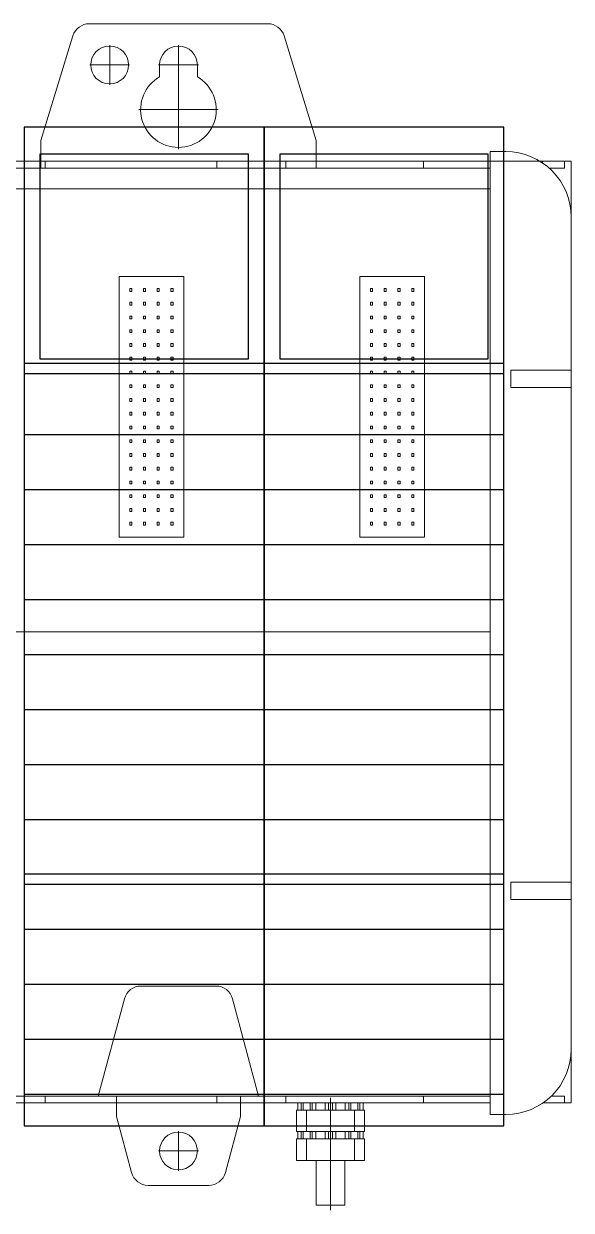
# Model space of a CAD drawing. Header units: millimetres. Extents: x 0 to 3780, y 0 to 2673.
# Drawn here: x 787.9 to 867.5, y 213.4 to 386 of the extents above; entities that cross this region are included whole.
import ezdxf

# ---------------------------------------------------------------- set-up
doc = ezdxf.new("R2010")
doc.units = ezdxf.units.MM
for name, color, linetype, lineweight in [('AM_0', 7, 'Continuous', 5), ('AM_4', 3, 'Continuous', 5), ('AM_7', 7, 'Continuous', 5), ('AM_9', 6, 'Continuous', 5), ('EPLAN102', 7, 'Continuous', 5)]:
    doc.layers.add(name, color=color, linetype=linetype, lineweight=lineweight)

msp = doc.modelspace()

# ---------------------------------------------------------------- linework, layer by layer
at = {"layer": 'AM_0'}
for p, q in [((823.39, 386.03), (797.48, 386.03)), ((795.09, 384.26), (790.43, 369.03)), ((830.43, 369.03), (825.78, 384.26)), ((807.68, 380.03), (807.68, 378.29)), ((813.18, 378.29), (813.18, 380.03)), ((790.43, 369.03), (790.43, 366.03)), ((830.43, 366.03), (830.43, 369.03)), ((680.48, 366.03), (855.73, 366.03)), ((858, 367.43), (855.73, 367.43)), ((855.73, 367.43), (855.73, 227.33)), ((862.98, 366.03), (867.53, 366.03)), ((866.53, 365.03), (866.53, 366.03)), ((867.53, 229.03), (867.53, 366.03)), ((680.48, 365.03), (855.73, 365.03)), ((864.33, 365.03), (866.53, 365.03)), ((855.73, 362.02), (680.48, 362.02)), ((801.79, 349.25), (801.79, 311.35)), ((811.19, 349.25), (801.79, 349.25)), ((811.19, 311.35), (811.19, 349.25)), ((836.79, 349.25), (836.79, 311.35)), ((846.19, 349.25), (836.79, 349.25)), ((846.19, 311.35), (846.19, 349.25)), ((803.34, 347.5), (803.34, 347.09)), ((803.64, 347.5), (803.34, 347.5)), ((803.34, 347.09), (803.64, 347.09)), ((803.64, 347.09), (803.64, 347.5)), ((805.34, 347.5), (805.34, 347.09)), ((805.64, 347.5), (805.34, 347.5)), ((805.34, 347.09), (805.64, 347.09)), ((805.64, 347.09), (805.64, 347.5)), ((807.34, 347.5), (807.34, 347.09)), ((807.64, 347.5), (807.34, 347.5)), ((807.34, 347.09), (807.64, 347.09)), ((807.64, 347.09), (807.64, 347.5)), ((809.34, 347.5), (809.34, 347.09)), ((809.64, 347.5), (809.34, 347.5)), ((809.34, 347.09), (809.64, 347.09)), ((809.64, 347.09), (809.64, 347.5)), ((838.34, 347.5), (838.34, 347.09)), ((838.64, 347.5), (838.34, 347.5)), ((838.34, 347.09), (838.64, 347.09)), ((838.64, 347.09), (838.64, 347.5)), ((840.34, 347.5), (840.34, 347.09)), ((840.64, 347.5), (840.34, 347.5)), ((840.34, 347.09), (840.64, 347.09)), ((840.64, 347.09), (840.64, 347.5)), ((842.34, 347.5), (842.34, 347.09)), ((842.64, 347.5), (842.34, 347.5)), ((842.34, 347.09), (842.64, 347.09)), ((842.64, 347.09), (842.64, 347.5)), ((844.34, 347.5), (844.34, 347.09)), ((844.64, 347.5), (844.34, 347.5)), ((844.34, 347.09), (844.64, 347.09)), ((844.64, 347.09), (844.64, 347.5)), ((803.34, 345.5), (803.34, 345.09)), ((803.64, 345.5), (803.34, 345.5)), ((803.64, 345.09), (803.64, 345.5)), ((805.34, 345.5), (805.34, 345.09)), ((805.64, 345.5), (805.34, 345.5)), ((805.64, 345.09), (805.64, 345.5)), ((807.34, 345.5), (807.34, 345.09)), ((807.64, 345.5), (807.34, 345.5)), ((807.64, 345.09), (807.64, 345.5)), ((809.34, 345.5), (809.34, 345.09)), ((809.64, 345.5), (809.34, 345.5)), ((809.64, 345.09), (809.64, 345.5)), ((838.34, 345.5), (838.34, 345.09)), ((838.64, 345.5), (838.34, 345.5)), ((838.64, 345.09), (838.64, 345.5)), ((840.34, 345.5), (840.34, 345.09)), ((840.64, 345.5), (840.34, 345.5)), ((840.64, 345.09), (840.64, 345.5)), ((842.34, 345.5), (842.34, 345.09)), ((842.64, 345.5), (842.34, 345.5)), ((842.64, 345.09), (842.64, 345.5)), ((844.34, 345.5), (844.34, 345.09)), ((844.64, 345.5), (844.34, 345.5)), ((844.64, 345.09), (844.64, 345.5)), ((803.34, 345.09), (803.64, 345.09)), ((805.34, 345.09), (805.64, 345.09)), ((807.34, 345.09), (807.64, 345.09)), ((809.34, 345.09), (809.64, 345.09)), ((838.34, 345.09), (838.64, 345.09)), ((840.34, 345.09), (840.64, 345.09)), ((842.34, 345.09), (842.64, 345.09)), ((844.34, 345.09), (844.64, 345.09)), ((803.34, 343.5), (803.34, 343.09)), ((803.64, 343.5), (803.34, 343.5)), ((803.34, 343.09), (803.64, 343.09)), ((803.64, 343.09), (803.64, 343.5)), ((805.34, 343.5), (805.34, 343.09)), ((805.64, 343.5), (805.34, 343.5)), ((805.34, 343.09), (805.64, 343.09)), ((805.64, 343.09), (805.64, 343.5)), ((807.34, 343.5), (807.34, 343.09)), ((807.64, 343.5), (807.34, 343.5)), ((807.34, 343.09), (807.64, 343.09)), ((807.64, 343.09), (807.64, 343.5)), ((809.34, 343.5), (809.34, 343.09)), ((809.64, 343.5), (809.34, 343.5)), ((809.34, 343.09), (809.64, 343.09)), ((809.64, 343.09), (809.64, 343.5)), ((838.64, 343.5), (838.34, 343.5)), ((838.34, 343.5), (838.34, 343.09)), ((838.34, 343.09), (838.64, 343.09)), ((838.64, 343.09), (838.64, 343.5)), ((840.34, 343.5), (840.34, 343.09)), ((840.64, 343.5), (840.34, 343.5)), ((840.34, 343.09), (840.64, 343.09)), ((840.64, 343.09), (840.64, 343.5)), ((842.34, 343.5), (842.34, 343.09)), ((842.64, 343.5), (842.34, 343.5)), ((842.34, 343.09), (842.64, 343.09)), ((842.64, 343.09), (842.64, 343.5)), ((844.34, 343.5), (844.34, 343.09)), ((844.64, 343.5), (844.34, 343.5)), ((844.34, 343.09), (844.64, 343.09)), ((844.64, 343.09), (844.64, 343.5)), ((803.34, 341.5), (803.34, 341.09)), ((803.64, 341.5), (803.34, 341.5)), ((803.34, 341.09), (803.64, 341.09)), ((803.64, 341.09), (803.64, 341.5)), ((805.34, 341.5), (805.34, 341.09)), ((805.64, 341.5), (805.34, 341.5)), ((805.34, 341.09), (805.64, 341.09)), ((805.64, 341.09), (805.64, 341.5)), ((807.34, 341.5), (807.34, 341.09)), ((807.64, 341.5), (807.34, 341.5)), ((807.34, 341.09), (807.64, 341.09)), ((807.64, 341.09), (807.64, 341.5)), ((809.34, 341.5), (809.34, 341.09)), ((809.64, 341.5), (809.34, 341.5)), ((809.34, 341.09), (809.64, 341.09)), ((809.64, 341.09), (809.64, 341.5)), ((838.34, 341.5), (838.34, 341.09)), ((838.64, 341.5), (838.34, 341.5)), ((838.34, 341.09), (838.64, 341.09)), ((838.64, 341.09), (838.64, 341.5)), ((840.34, 341.5), (840.34, 341.09)), ((840.64, 341.5), (840.34, 341.5)), ((840.34, 341.09), (840.64, 341.09)), ((840.64, 341.09), (840.64, 341.5)), ((842.34, 341.5), (842.34, 341.09)), ((842.64, 341.5), (842.34, 341.5)), ((842.34, 341.09), (842.64, 341.09)), ((842.64, 341.09), (842.64, 341.5)), ((844.34, 341.5), (844.34, 341.09)), ((844.64, 341.5), (844.34, 341.5)), ((844.34, 341.09), (844.64, 341.09)), ((844.64, 341.09), (844.64, 341.5)), ((803.34, 339.5), (803.34, 339.09)), ((803.64, 339.5), (803.34, 339.5)), ((803.34, 339.09), (803.64, 339.09)), ((803.64, 339.09), (803.64, 339.5)), ((805.34, 339.5), (805.34, 339.09)), ((805.64, 339.5), (805.34, 339.5)), ((805.34, 339.09), (805.64, 339.09)), ((805.64, 339.09), (805.64, 339.5)), ((807.34, 339.5), (807.34, 339.09)), ((807.64, 339.5), (807.34, 339.5)), ((807.34, 339.09), (807.64, 339.09)), ((807.64, 339.09), (807.64, 339.5)), ((809.34, 339.5), (809.34, 339.09)), ((809.64, 339.5), (809.34, 339.5)), ((809.34, 339.09), (809.64, 339.09)), ((809.64, 339.09), (809.64, 339.5)), ((838.34, 339.5), (838.34, 339.09)), ((838.64, 339.5), (838.34, 339.5)), ((838.34, 339.09), (838.64, 339.09)), ((838.64, 339.09), (838.64, 339.5)), ((840.34, 339.5), (840.34, 339.09)), ((840.64, 339.5), (840.34, 339.5)), ((840.34, 339.09), (840.64, 339.09)), ((840.64, 339.09), (840.64, 339.5)), ((842.34, 339.5), (842.34, 339.09)), ((842.64, 339.5), (842.34, 339.5)), ((842.34, 339.09), (842.64, 339.09)), ((842.64, 339.09), (842.64, 339.5)), ((844.34, 339.5), (844.34, 339.09)), ((844.64, 339.5), (844.34, 339.5)), ((844.34, 339.09), (844.64, 339.09)), ((844.64, 339.09), (844.64, 339.5)), ((803.34, 337.5), (803.34, 337.09)), ((803.64, 337.5), (803.34, 337.5)), ((803.34, 337.09), (803.64, 337.09)), ((803.64, 337.09), (803.64, 337.5)), ((805.34, 337.5), (805.34, 337.09)), ((805.64, 337.5), (805.34, 337.5)), ((805.34, 337.09), (805.64, 337.09)), ((805.64, 337.09), (805.64, 337.5)), ((807.34, 337.5), (807.34, 337.09)), ((807.64, 337.5), (807.34, 337.5)), ((807.34, 337.09), (807.64, 337.09)), ((807.64, 337.09), (807.64, 337.5)), ((809.34, 337.5), (809.34, 337.09)), ((809.64, 337.5), (809.34, 337.5)), ((809.34, 337.09), (809.64, 337.09)), ((809.64, 337.09), (809.64, 337.5)), ((838.34, 337.5), (838.34, 337.09)), ((838.64, 337.5), (838.34, 337.5)), ((838.34, 337.09), (838.64, 337.09)), ((838.64, 337.09), (838.64, 337.5)), ((840.34, 337.5), (840.34, 337.09)), ((840.64, 337.5), (840.34, 337.5)), ((840.34, 337.09), (840.64, 337.09)), ((840.64, 337.09), (840.64, 337.5)), ((842.34, 337.5), (842.34, 337.09)), ((842.64, 337.5), (842.34, 337.5)), ((842.34, 337.09), (842.64, 337.09)), ((842.64, 337.09), (842.64, 337.5)), ((844.34, 337.5), (844.34, 337.09)), ((844.64, 337.5), (844.34, 337.5)), ((844.34, 337.09), (844.64, 337.09)), ((844.64, 337.09), (844.64, 337.5)), ((803.34, 335.5), (803.34, 335.09)), ((803.64, 335.5), (803.34, 335.5)), ((803.34, 335.09), (803.64, 335.09)), ((803.64, 335.09), (803.64, 335.5)), ((805.34, 335.5), (805.34, 335.09)), ((805.64, 335.5), (805.34, 335.5)), ((805.34, 335.09), (805.64, 335.09)), ((805.64, 335.09), (805.64, 335.5)), ((807.34, 335.5), (807.34, 335.09)), ((807.64, 335.5), (807.34, 335.5)), ((807.34, 335.09), (807.64, 335.09)), ((807.64, 335.09), (807.64, 335.5)), ((809.34, 335.5), (809.34, 335.09)), ((809.64, 335.5), (809.34, 335.5)), ((809.34, 335.09), (809.64, 335.09)), ((809.64, 335.09), (809.64, 335.5)), ((838.34, 335.5), (838.34, 335.09)), ((838.64, 335.5), (838.34, 335.5)), ((838.34, 335.09), (838.64, 335.09)), ((838.64, 335.09), (838.64, 335.5)), ((840.34, 335.5), (840.34, 335.09)), ((840.64, 335.5), (840.34, 335.5)), ((840.34, 335.09), (840.64, 335.09)), ((840.64, 335.09), (840.64, 335.5)), ((842.34, 335.5), (842.34, 335.09)), ((842.64, 335.5), (842.34, 335.5)), ((842.34, 335.09), (842.64, 335.09)), ((842.64, 335.09), (842.64, 335.5)), ((844.34, 335.5), (844.34, 335.09)), ((844.64, 335.5), (844.34, 335.5)), ((844.34, 335.09), (844.64, 335.09)), ((844.64, 335.09), (844.64, 335.5)), ((858.73, 333.13), (858.73, 335.63)), ((867.53, 335.63), (858.73, 335.63)), ((803.34, 333.5), (803.34, 333.09)), ((803.64, 333.5), (803.34, 333.5)), ((803.64, 333.09), (803.64, 333.5)), ((805.34, 333.5), (805.34, 333.09)), ((805.64, 333.5), (805.34, 333.5)), ((805.64, 333.09), (805.64, 333.5)), ((807.34, 333.5), (807.34, 333.09)), ((807.64, 333.5), (807.34, 333.5)), ((807.64, 333.09), (807.64, 333.5)), ((809.34, 333.5), (809.34, 333.09)), ((809.64, 333.5), (809.34, 333.5)), ((809.64, 333.09), (809.64, 333.5)), ((838.34, 333.5), (838.34, 333.09)), ((838.64, 333.5), (838.34, 333.5)), ((838.64, 333.09), (838.64, 333.5)), ((840.64, 333.5), (840.34, 333.5)), ((840.34, 333.5), (840.34, 333.09)), ((840.64, 333.09), (840.64, 333.5)), ((842.34, 333.5), (842.34, 333.09)), ((842.64, 333.5), (842.34, 333.5)), ((842.64, 333.09), (842.64, 333.5)), ((844.34, 333.5), (844.34, 333.09)), ((844.64, 333.5), (844.34, 333.5)), ((844.64, 333.09), (844.64, 333.5)), ((803.34, 333.09), (803.64, 333.09)), ((803.34, 331.5), (803.34, 331.09)), ((803.64, 331.5), (803.34, 331.5)), ((803.64, 331.09), (803.64, 331.5)), ((805.34, 333.09), (805.64, 333.09)), ((805.34, 331.5), (805.34, 331.09)), ((805.64, 331.5), (805.34, 331.5)), ((805.64, 331.09), (805.64, 331.5)), ((807.34, 333.09), (807.64, 333.09)), ((807.34, 331.5), (807.34, 331.09)), ((807.64, 331.5), (807.34, 331.5)), ((807.64, 331.09), (807.64, 331.5)), ((809.34, 333.09), (809.64, 333.09)), ((809.34, 331.5), (809.34, 331.09)), ((809.64, 331.5), (809.34, 331.5)), ((809.64, 331.09), (809.64, 331.5)), ((838.34, 333.09), (838.64, 333.09)), ((838.34, 331.5), (838.34, 331.09)), ((838.64, 331.5), (838.34, 331.5)), ((838.64, 331.09), (838.64, 331.5)), ((840.34, 333.09), (840.64, 333.09)), ((840.34, 331.5), (840.34, 331.09)), ((840.64, 331.5), (840.34, 331.5)), ((840.64, 331.09), (840.64, 331.5)), ((842.34, 333.09), (842.64, 333.09)), ((842.34, 331.5), (842.34, 331.09)), ((842.64, 331.5), (842.34, 331.5)), ((842.64, 331.09), (842.64, 331.5)), ((844.34, 333.09), (844.64, 333.09)), ((844.34, 331.5), (844.34, 331.09)), ((844.64, 331.5), (844.34, 331.5)), ((844.64, 331.09), (844.64, 331.5)), ((867.53, 333.13), (858.73, 333.13)), ((803.34, 331.09), (803.64, 331.09)), ((805.34, 331.09), (805.64, 331.09)), ((807.34, 331.09), (807.64, 331.09)), ((809.34, 331.09), (809.64, 331.09)), ((838.34, 331.09), (838.64, 331.09)), ((840.34, 331.09), (840.64, 331.09)), ((842.34, 331.09), (842.64, 331.09)), ((844.34, 331.09), (844.64, 331.09)), ((803.34, 329.5), (803.34, 329.09)), ((803.64, 329.5), (803.34, 329.5)), ((803.34, 329.09), (803.64, 329.09)), ((803.64, 329.09), (803.64, 329.5)), ((805.34, 329.5), (805.34, 329.09)), ((805.64, 329.5), (805.34, 329.5)), ((805.34, 329.09), (805.64, 329.09)), ((805.64, 329.09), (805.64, 329.5)), ((807.34, 329.5), (807.34, 329.09)), ((807.64, 329.5), (807.34, 329.5)), ((807.34, 329.09), (807.64, 329.09)), ((807.64, 329.09), (807.64, 329.5)), ((809.34, 329.5), (809.34, 329.09)), ((809.64, 329.5), (809.34, 329.5)), ((809.34, 329.09), (809.64, 329.09)), ((809.64, 329.09), (809.64, 329.5)), ((838.34, 329.5), (838.34, 329.09)), ((838.64, 329.5), (838.34, 329.5)), ((838.34, 329.09), (838.64, 329.09)), ((838.64, 329.09), (838.64, 329.5)), ((840.34, 329.5), (840.34, 329.09)), ((840.64, 329.5), (840.34, 329.5)), ((840.34, 329.09), (840.64, 329.09)), ((840.64, 329.09), (840.64, 329.5)), ((842.34, 329.5), (842.34, 329.09)), ((842.64, 329.5), (842.34, 329.5)), ((842.34, 329.09), (842.64, 329.09)), ((842.64, 329.09), (842.64, 329.5)), ((844.34, 329.5), (844.34, 329.09)), ((844.64, 329.5), (844.34, 329.5)), ((844.34, 329.09), (844.64, 329.09)), ((844.64, 329.09), (844.64, 329.5)), ((803.34, 327.5), (803.34, 327.09)), ((803.64, 327.5), (803.34, 327.5)), ((803.34, 327.09), (803.64, 327.09)), ((803.64, 327.09), (803.64, 327.5)), ((805.34, 327.5), (805.34, 327.09)), ((805.64, 327.5), (805.34, 327.5)), ((805.34, 327.09), (805.64, 327.09)), ((805.64, 327.09), (805.64, 327.5)), ((807.34, 327.5), (807.34, 327.09)), ((807.64, 327.5), (807.34, 327.5)), ((807.34, 327.09), (807.64, 327.09)), ((807.64, 327.09), (807.64, 327.5)), ((809.34, 327.5), (809.34, 327.09)), ((809.64, 327.5), (809.34, 327.5)), ((809.34, 327.09), (809.64, 327.09)), ((809.64, 327.09), (809.64, 327.5)), ((838.34, 327.5), (838.34, 327.09)), ((838.64, 327.5), (838.34, 327.5)), ((838.34, 327.09), (838.64, 327.09)), ((838.64, 327.09), (838.64, 327.5)), ((840.34, 327.5), (840.34, 327.09)), ((840.64, 327.5), (840.34, 327.5)), ((840.34, 327.09), (840.64, 327.09)), ((840.64, 327.09), (840.64, 327.5)), ((842.34, 327.5), (842.34, 327.09)), ((842.64, 327.5), (842.34, 327.5)), ((842.34, 327.09), (842.64, 327.09)), ((842.64, 327.09), (842.64, 327.5)), ((844.64, 327.5), (844.34, 327.5)), ((844.34, 327.5), (844.34, 327.09)), ((844.34, 327.09), (844.64, 327.09)), ((844.64, 327.09), (844.64, 327.5)), ((803.34, 325.5), (803.34, 325.09)), ((803.64, 325.5), (803.34, 325.5)), ((803.34, 325.09), (803.64, 325.09)), ((803.64, 325.09), (803.64, 325.5)), ((805.34, 325.5), (805.34, 325.09)), ((805.64, 325.5), (805.34, 325.5)), ((805.34, 325.09), (805.64, 325.09)), ((805.64, 325.09), (805.64, 325.5)), ((807.34, 325.5), (807.34, 325.09)), ((807.64, 325.5), (807.34, 325.5)), ((807.34, 325.09), (807.64, 325.09)), ((807.64, 325.09), (807.64, 325.5)), ((809.34, 325.5), (809.34, 325.09)), ((809.64, 325.5), (809.34, 325.5)), ((809.34, 325.09), (809.64, 325.09)), ((809.64, 325.09), (809.64, 325.5)), ((838.34, 325.5), (838.34, 325.09)), ((838.64, 325.5), (838.34, 325.5)), ((838.34, 325.09), (838.64, 325.09)), ((838.64, 325.09), (838.64, 325.5)), ((840.34, 325.5), (840.34, 325.09)), ((840.64, 325.5), (840.34, 325.5)), ((840.34, 325.09), (840.64, 325.09)), ((840.64, 325.09), (840.64, 325.5)), ((842.34, 325.5), (842.34, 325.09)), ((842.64, 325.5), (842.34, 325.5)), ((842.34, 325.09), (842.64, 325.09)), ((842.64, 325.09), (842.64, 325.5)), ((844.64, 325.5), (844.34, 325.5)), ((844.34, 325.5), (844.34, 325.09)), ((844.34, 325.09), (844.64, 325.09)), ((844.64, 325.09), (844.64, 325.5)), ((803.34, 323.5), (803.34, 323.09)), ((803.64, 323.5), (803.34, 323.5)), ((803.34, 323.09), (803.64, 323.09)), ((803.64, 323.09), (803.64, 323.5)), ((805.34, 323.5), (805.34, 323.09)), ((805.64, 323.5), (805.34, 323.5)), ((805.34, 323.09), (805.64, 323.09)), ((805.64, 323.09), (805.64, 323.5)), ((807.34, 323.5), (807.34, 323.09)), ((807.64, 323.5), (807.34, 323.5)), ((807.34, 323.09), (807.64, 323.09)), ((807.64, 323.09), (807.64, 323.5)), ((809.34, 323.5), (809.34, 323.09)), ((809.64, 323.5), (809.34, 323.5)), ((809.34, 323.09), (809.64, 323.09)), ((809.64, 323.09), (809.64, 323.5)), ((838.34, 323.5), (838.34, 323.09)), ((838.64, 323.5), (838.34, 323.5)), ((838.34, 323.09), (838.64, 323.09)), ((838.64, 323.09), (838.64, 323.5)), ((840.34, 323.5), (840.34, 323.09)), ((840.64, 323.5), (840.34, 323.5)), ((840.34, 323.09), (840.64, 323.09)), ((840.64, 323.09), (840.64, 323.5)), ((842.34, 323.5), (842.34, 323.09)), ((842.64, 323.5), (842.34, 323.5)), ((842.34, 323.09), (842.64, 323.09)), ((842.64, 323.09), (842.64, 323.5)), ((844.64, 323.5), (844.34, 323.5)), ((844.34, 323.5), (844.34, 323.09)), ((844.34, 323.09), (844.64, 323.09)), ((844.64, 323.09), (844.64, 323.5)), ((803.34, 321.5), (803.34, 321.09)), ((803.64, 321.5), (803.34, 321.5)), ((803.34, 321.09), (803.64, 321.09)), ((803.64, 321.09), (803.64, 321.5)), ((805.34, 321.5), (805.34, 321.09)), ((805.64, 321.5), (805.34, 321.5)), ((805.34, 321.09), (805.64, 321.09)), ((805.64, 321.09), (805.64, 321.5)), ((807.34, 321.5), (807.34, 321.09)), ((807.64, 321.5), (807.34, 321.5)), ((807.34, 321.09), (807.64, 321.09)), ((807.64, 321.09), (807.64, 321.5)), ((809.34, 321.5), (809.34, 321.09)), ((809.64, 321.5), (809.34, 321.5)), ((809.34, 321.09), (809.64, 321.09)), ((809.64, 321.09), (809.64, 321.5)), ((838.34, 321.5), (838.34, 321.09)), ((838.64, 321.5), (838.34, 321.5)), ((838.34, 321.09), (838.64, 321.09)), ((838.64, 321.09), (838.64, 321.5)), ((840.34, 321.5), (840.34, 321.09)), ((840.64, 321.5), (840.34, 321.5)), ((840.34, 321.09), (840.64, 321.09)), ((840.64, 321.09), (840.64, 321.5)), ((842.34, 321.5), (842.34, 321.09)), ((842.64, 321.5), (842.34, 321.5)), ((842.34, 321.09), (842.64, 321.09)), ((842.64, 321.09), (842.64, 321.5)), ((844.34, 321.5), (844.34, 321.09)), ((844.64, 321.5), (844.34, 321.5)), ((844.34, 321.09), (844.64, 321.09)), ((844.64, 321.09), (844.64, 321.5)), ((803.34, 319.5), (803.34, 319.09)), ((803.64, 319.5), (803.34, 319.5)), ((803.64, 319.09), (803.64, 319.5)), ((805.34, 319.5), (805.34, 319.09)), ((805.64, 319.5), (805.34, 319.5)), ((805.64, 319.09), (805.64, 319.5)), ((807.34, 319.5), (807.34, 319.09)), ((807.64, 319.5), (807.34, 319.5)), ((807.64, 319.09), (807.64, 319.5)), ((809.34, 319.5), (809.34, 319.09)), ((809.64, 319.5), (809.34, 319.5)), ((809.64, 319.09), (809.64, 319.5)), ((838.34, 319.5), (838.34, 319.09)), ((838.64, 319.5), (838.34, 319.5)), ((838.64, 319.09), (838.64, 319.5)), ((840.34, 319.5), (840.34, 319.09)), ((840.64, 319.5), (840.34, 319.5)), ((840.64, 319.09), (840.64, 319.5)), ((842.34, 319.5), (842.34, 319.09)), ((842.64, 319.5), (842.34, 319.5)), ((842.64, 319.09), (842.64, 319.5)), ((844.64, 319.5), (844.34, 319.5)), ((844.34, 319.5), (844.34, 319.09)), ((844.64, 319.09), (844.64, 319.5)), ((803.34, 319.09), (803.64, 319.09)), ((805.34, 319.09), (805.64, 319.09)), ((807.34, 319.09), (807.64, 319.09)), ((809.34, 319.09), (809.64, 319.09)), ((838.34, 319.09), (838.64, 319.09)), ((840.34, 319.09), (840.64, 319.09)), ((842.34, 319.09), (842.64, 319.09)), ((844.34, 319.09), (844.64, 319.09)), ((803.34, 317.5), (803.34, 317.09)), ((803.64, 317.5), (803.34, 317.5)), ((803.34, 317.09), (803.64, 317.09)), ((803.64, 317.09), (803.64, 317.5)), ((805.34, 317.5), (805.34, 317.09)), ((805.64, 317.5), (805.34, 317.5)), ((805.34, 317.09), (805.64, 317.09)), ((805.64, 317.09), (805.64, 317.5)), ((807.64, 317.5), (807.34, 317.5)), ((807.34, 317.5), (807.34, 317.09)), ((807.34, 317.09), (807.64, 317.09)), ((807.64, 317.09), (807.64, 317.5)), ((809.34, 317.5), (809.34, 317.09)), ((809.64, 317.5), (809.34, 317.5)), ((809.34, 317.09), (809.64, 317.09)), ((809.64, 317.09), (809.64, 317.5)), ((838.34, 317.5), (838.34, 317.09)), ((838.64, 317.5), (838.34, 317.5)), ((838.34, 317.09), (838.64, 317.09)), ((838.64, 317.09), (838.64, 317.5)), ((840.34, 317.5), (840.34, 317.09)), ((840.64, 317.5), (840.34, 317.5)), ((840.34, 317.09), (840.64, 317.09)), ((840.64, 317.09), (840.64, 317.5)), ((842.64, 317.5), (842.34, 317.5)), ((842.34, 317.5), (842.34, 317.09)), ((842.34, 317.09), (842.64, 317.09)), ((842.64, 317.09), (842.64, 317.5)), ((844.34, 317.5), (844.34, 317.09)), ((844.64, 317.5), (844.34, 317.5)), ((844.34, 317.09), (844.64, 317.09)), ((844.64, 317.09), (844.64, 317.5)), ((803.34, 315.5), (803.34, 315.09)), ((803.64, 315.5), (803.34, 315.5)), ((803.34, 315.09), (803.64, 315.09)), ((803.64, 315.09), (803.64, 315.5)), ((805.34, 315.5), (805.34, 315.09)), ((805.64, 315.5), (805.34, 315.5)), ((805.34, 315.09), (805.64, 315.09)), ((805.64, 315.09), (805.64, 315.5)), ((807.34, 315.5), (807.34, 315.09)), ((807.64, 315.5), (807.34, 315.5)), ((807.34, 315.09), (807.64, 315.09)), ((807.64, 315.09), (807.64, 315.5)), ((809.34, 315.5), (809.34, 315.09)), ((809.64, 315.5), (809.34, 315.5)), ((809.34, 315.09), (809.64, 315.09)), ((809.64, 315.09), (809.64, 315.5)), ((838.34, 315.5), (838.34, 315.09)), ((838.64, 315.5), (838.34, 315.5)), ((838.34, 315.09), (838.64, 315.09)), ((838.64, 315.09), (838.64, 315.5)), ((840.34, 315.5), (840.34, 315.09)), ((840.64, 315.5), (840.34, 315.5)), ((840.34, 315.09), (840.64, 315.09)), ((840.64, 315.09), (840.64, 315.5)), ((842.34, 315.5), (842.34, 315.09)), ((842.64, 315.5), (842.34, 315.5)), ((842.34, 315.09), (842.64, 315.09)), ((842.64, 315.09), (842.64, 315.5)), ((844.34, 315.5), (844.34, 315.09)), ((844.64, 315.5), (844.34, 315.5)), ((844.34, 315.09), (844.64, 315.09)), ((844.64, 315.09), (844.64, 315.5)), ((803.34, 313.5), (803.34, 313.09)), ((803.64, 313.5), (803.34, 313.5)), ((803.34, 313.09), (803.64, 313.09)), ((803.64, 313.09), (803.64, 313.5)), ((805.34, 313.5), (805.34, 313.09)), ((805.64, 313.5), (805.34, 313.5)), ((805.34, 313.09), (805.64, 313.09)), ((805.64, 313.09), (805.64, 313.5)), ((807.34, 313.5), (807.34, 313.09)), ((807.64, 313.5), (807.34, 313.5)), ((807.34, 313.09), (807.64, 313.09)), ((807.64, 313.09), (807.64, 313.5)), ((809.34, 313.5), (809.34, 313.09)), ((809.64, 313.5), (809.34, 313.5)), ((809.34, 313.09), (809.64, 313.09)), ((809.64, 313.09), (809.64, 313.5)), ((838.34, 313.5), (838.34, 313.09)), ((838.64, 313.5), (838.34, 313.5)), ((838.34, 313.09), (838.64, 313.09)), ((838.64, 313.09), (838.64, 313.5)), ((840.34, 313.5), (840.34, 313.09)), ((840.64, 313.5), (840.34, 313.5)), ((840.34, 313.09), (840.64, 313.09)), ((840.64, 313.09), (840.64, 313.5)), ((842.34, 313.5), (842.34, 313.09)), ((842.64, 313.5), (842.34, 313.5)), ((842.34, 313.09), (842.64, 313.09)), ((842.64, 313.09), (842.64, 313.5)), ((844.34, 313.5), (844.34, 313.09)), ((844.64, 313.5), (844.34, 313.5)), ((844.34, 313.09), (844.64, 313.09)), ((844.64, 313.09), (844.64, 313.5)), ((801.79, 311.35), (811.19, 311.35)), ((836.79, 311.35), (846.19, 311.35)), ((680.48, 297.55), (855.73, 297.55)), ((858.73, 258.63), (858.73, 261.13)), ((867.53, 261.13), (858.73, 261.13)), ((867.53, 258.63), (858.73, 258.63)), ((804.99, 246.03), (815.87, 246.03)), ((798.78, 230.03), (802.57, 244.18)), ((818.29, 244.18), (822.08, 230.03)), ((680.48, 230.03), (855.73, 230.03)), ((864.65, 230.03), (866.53, 230.03)), ((866.53, 230.03), (866.53, 229.03)), ((680.48, 229.03), (855.73, 229.03)), ((801.43, 229.03), (801.43, 227.03)), ((819.43, 227.03), (819.43, 229.03)), ((827.58, 227.99), (827.58, 224.85)), ((827.58, 227.99), (837.49, 227.99)), ((827.77, 229.03), (827.77, 227.99)), ((827.78, 227.99), (827.78, 229.03)), ((828.26, 227.99), (828.26, 229.03)), ((828.56, 227.99), (828.56, 229.03)), ((829.03, 227.99), (829.03, 224.85)), ((829.89, 227.99), (829.89, 229.03)), ((830.42, 227.99), (830.42, 229.03)), ((831.75, 227.99), (831.75, 229.03)), ((832.23, 227.99), (832.23, 229.03)), ((832.53, 227.99), (832.53, 224.85)), ((832.84, 227.99), (832.84, 229.03)), ((833.32, 227.99), (833.32, 229.03)), ((834.65, 227.99), (834.65, 229.03)), ((835.18, 227.99), (835.18, 229.03)), ((836.04, 227.99), (836.04, 224.85)), ((836.5, 227.99), (836.5, 229.03)), ((836.81, 227.99), (836.81, 229.03)), ((837.29, 227.99), (837.29, 229.03)), ((837.3, 227.99), (837.3, 229.03)), ((837.49, 227.99), (837.49, 224.85)), ((863.44, 229.03), (867.53, 229.03)), ((801.43, 227.03), (803.62, 218.88)), ((817.25, 218.88), (819.43, 227.03)), ((855.73, 227.33), (858, 227.33)), ((837.49, 224.85), (827.58, 224.85)), ((827.77, 224.85), (827.77, 223.81)), ((827.78, 223.81), (827.78, 224.85)), ((828.26, 223.81), (828.26, 224.85)), ((828.56, 223.81), (828.56, 224.85)), ((829.89, 223.81), (829.89, 224.85)), ((830.42, 223.81), (830.42, 224.85)), ((831.75, 223.81), (831.75, 224.85)), ((832.23, 223.81), (832.23, 224.85)), ((832.84, 223.81), (832.84, 224.85)), ((833.32, 223.81), (833.32, 224.85)), ((834.65, 223.81), (834.65, 224.85)), ((835.18, 223.81), (835.18, 224.85)), ((836.5, 223.81), (836.5, 224.85)), ((836.81, 223.81), (836.81, 224.85)), ((837.29, 223.81), (837.29, 224.85)), ((837.3, 223.81), (837.3, 224.85)), ((827.58, 223.81), (827.58, 220.67)), ((827.58, 223.81), (837.49, 223.81)), ((829.03, 223.81), (829.03, 220.67)), ((832.53, 223.81), (832.53, 220.67)), ((836.04, 223.81), (836.04, 220.67)), ((837.49, 223.81), (837.49, 220.67)), ((827.58, 220.67), (837.49, 220.67)), ((830.45, 220.67), (830.45, 214.15)), ((834.62, 214.15), (834.62, 220.67)), ((806.03, 217.03), (814.84, 217.03)), ((830.45, 214.15), (834.62, 214.15))]:
    msp.add_line(p, q, dxfattribs=at)
for centre in [(800.43, 380.03), (810.43, 222.03)]:
    msp.add_circle(centre, 2.75, dxfattribs=at)
for centre, radius, start, end in [((797.48, 383.53), 2.5, 90, 163), ((823.39, 383.53), 2.5, 17, 90), ((810.43, 380.03), 2.75, 0, 180), ((810.43, 373.53), 5.5, 120, 60), ((858, 357.9), 9.53, 360, 90), ((804.99, 243.53), 2.5, 90, 165), ((815.87, 243.53), 2.5, 15, 90), ((858, 236.86), 9.53, 270, 0), ((806.03, 219.53), 2.5, 195, 270), ((814.84, 219.53), 2.5, 270, 345)]:
    msp.add_arc(centre, radius, start, end, dxfattribs=at)
at = {"layer": 'AM_4'}
msp.add_line((863.35, 365.79), (863.35, 366.03), dxfattribs=at)
at = {"layer": 'AM_7', "ltscale": 1.5}
for p, q in [((800.43, 377.14), (800.43, 382.92)), ((810.43, 367.76), (810.43, 382.92)), ((797.55, 380.03), (803.32, 380.03)), ((807.55, 380.03), (813.32, 380.03)), ((804.66, 373.53), (816.21, 373.53)), ((832.53, 229.77), (832.53, 213.41)), ((810.43, 219.14), (810.43, 224.92)), ((807.55, 222.03), (813.32, 222.03))]:
    msp.add_line(p, q, dxfattribs=at)
at = {"layer": 'AM_9', "ltscale": 2}
for p, q in [((790.43, 366.03), (790.43, 365.03)), ((791.03, 365.03), (791.03, 366.03)), ((816.03, 365.03), (816.03, 366.03)), ((826.03, 365.03), (826.03, 366.03)), ((830.43, 365.03), (830.43, 366.03)), ((846.03, 365.03), (846.03, 366.03)), ((862.98, 366.03), (855.73, 366.03)), ((791.03, 230.03), (791.03, 229.03)), ((801.43, 230.03), (801.43, 229.03)), ((816.03, 230.03), (816.03, 229.03)), ((819.43, 229.03), (819.43, 230.03)), ((826.03, 230.03), (826.03, 229.03)), ((846.03, 230.03), (846.03, 229.03)), ((829.59, 227.99), (829.59, 229.03)), ((830.38, 227.99), (830.38, 229.03)), ((834.69, 227.99), (834.69, 229.03)), ((835.48, 227.99), (835.48, 229.03)), ((829.59, 223.81), (829.59, 224.85)), ((830.38, 223.81), (830.38, 224.85)), ((834.69, 223.81), (834.69, 224.85)), ((835.48, 223.81), (835.48, 224.85))]:
    msp.add_line(p, q, dxfattribs=at)
at = {"layer": 'EPLAN102', "lineweight": 25, "ltscale": 36}
for p, q in [((788, 336.65), (822.88, 336.65)), ((822.88, 336.65), (857.75, 336.65)), ((788, 335.15), (822.88, 335.15)), ((822.88, 335.15), (857.75, 335.15)), ((788, 326.28), (822.88, 326.28)), ((822.88, 326.28), (857.75, 326.28)), ((788, 318.28), (822.88, 318.28)), ((822.88, 318.28), (857.75, 318.28)), ((788, 310.28), (822.88, 310.28)), ((822.88, 310.28), (857.75, 310.28)), ((788, 302.28), (822.88, 302.28)), ((822.88, 302.28), (857.75, 302.28)), ((788, 294.28), (822.88, 294.28)), ((822.88, 294.28), (857.75, 294.28)), ((788, 286.28), (822.88, 286.28)), ((822.88, 286.28), (857.75, 286.28)), ((788, 278.28), (822.88, 278.28)), ((822.88, 278.28), (857.75, 278.28)), ((788, 270.28), (822.88, 270.28)), ((822.88, 270.28), (857.75, 270.28)), ((788, 262.35), (822.88, 262.35)), ((788, 260.85), (822.88, 260.85)), ((822.88, 262.35), (857.75, 262.35)), ((822.88, 260.85), (857.75, 260.85)), ((788, 254.28), (822.88, 254.28)), ((822.88, 254.28), (857.75, 254.28)), ((788, 246.28), (822.88, 246.28)), ((822.88, 246.28), (857.75, 246.28)), ((788, 238.28), (822.88, 238.28)), ((822.88, 238.28), (857.75, 238.28)), ((788, 230.28), (822.88, 230.28)), ((822.88, 230.28), (857.75, 230.28))]:
    msp.add_line(p, q, dxfattribs=at)
for points in [[(788, 225.68), (822.88, 225.68), (822.88, 371), (788, 371)], [(822.88, 225.68), (857.75, 225.68), (857.75, 371), (822.88, 371)], [(790.28, 337.28), (820.6, 337.28), (820.6, 367.05), (790.28, 367.05)], [(825.16, 337.28), (855.47, 337.28), (855.47, 367.05), (825.16, 367.05)]]:
    msp.add_lwpolyline(points, close=True, dxfattribs=at)

doc.saveas('drawing.dxf')
